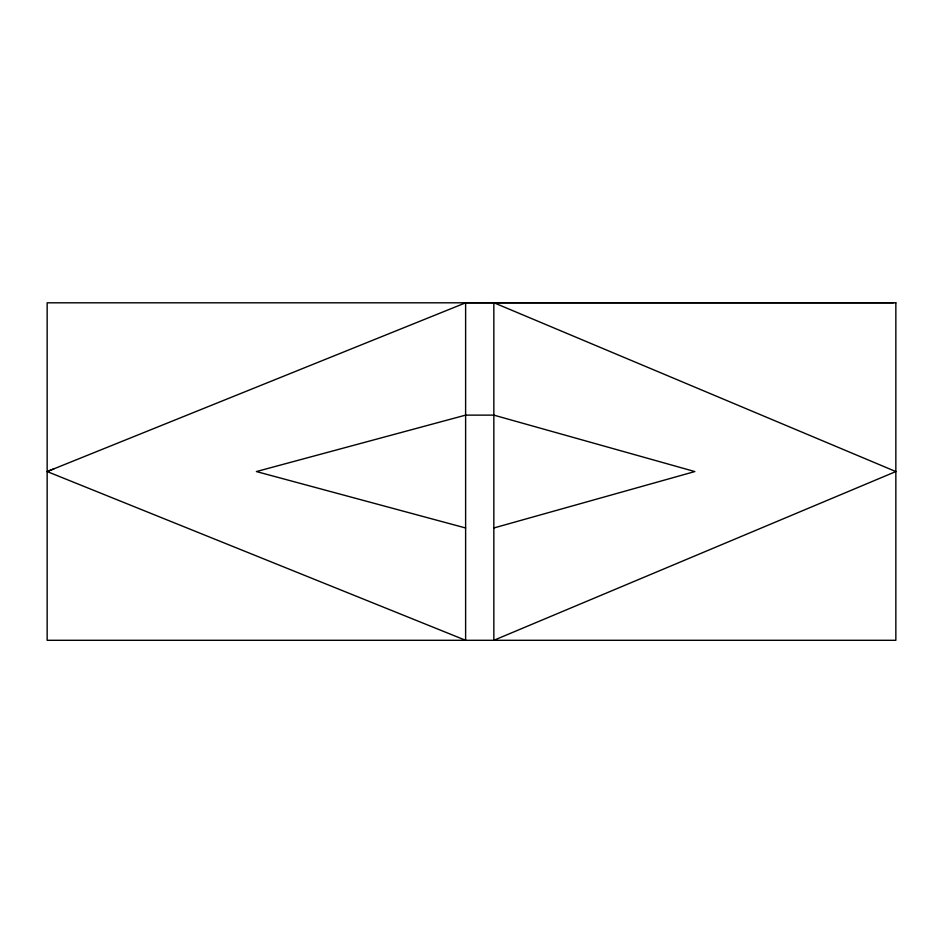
<?xml version="1.0" encoding="UTF-8"?>
<svg xmlns="http://www.w3.org/2000/svg" width="943" height="943" viewBox="0 0 943 943"><rect width="100%" height="100%" fill="white"/><g stroke="black" fill="none" stroke-linecap="round" stroke-linejoin="round"><path stroke-width="1.41" d="M893.504 302.703L465.618 302.703L465.618 640.297L47.15 471.559L53.987 468.801M47.15 471.559L465.618 302.809M493.837 527.974L694.838 471.559L493.837 415.132L465.618 415.132L256.39 471.559L465.618 527.974M895.85 471.559L493.837 640.297L493.837 302.703L895.85 471.559M895.85 302.809L47.15 302.809L47.15 640.297L895.85 640.297L895.85 302.809"/></g></svg>
